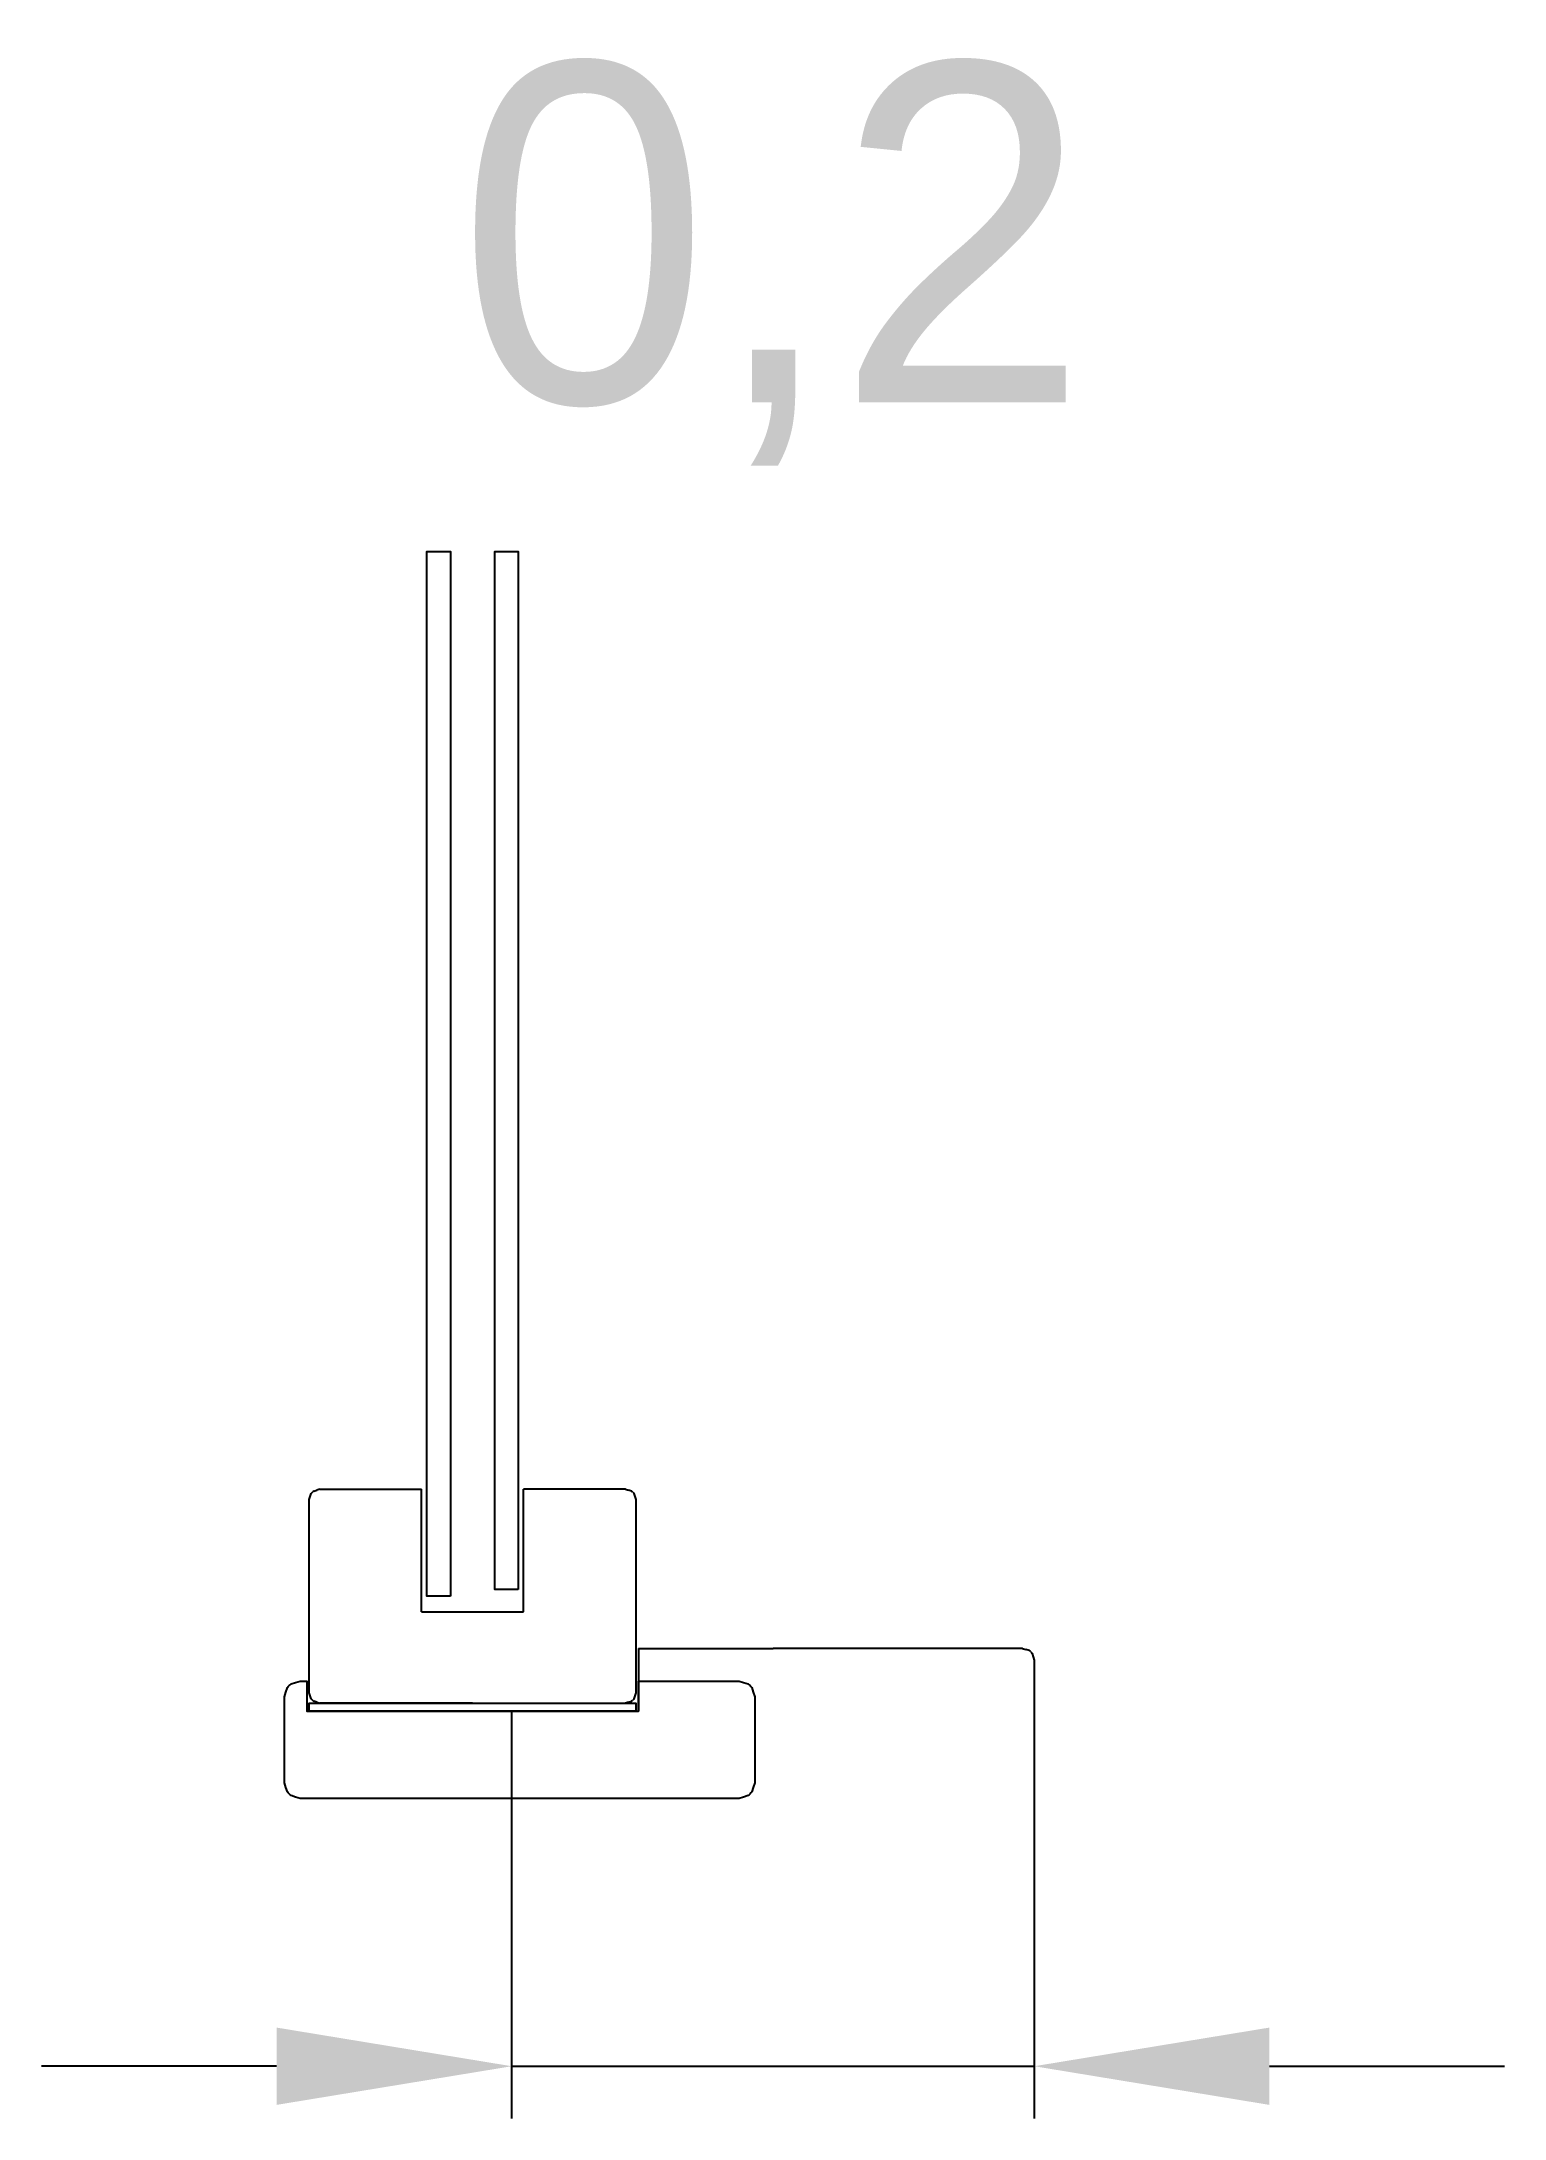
# Model space of a CAD drawing. Header units: metres. Extents: x 1239.7 to 1325.9, y 3.9 to 8.4.
# Drawn here: x 1293.82 to 1294.38, y 3.86 to 4.655 of the extents above; entities outside this region: 3.
import ezdxf

# ---------------------------------------------------------------- set-up
doc = ezdxf.new("R2010")
doc.units = ezdxf.units.M
for name, color, linetype in [('CORTE', 7, 'Continuous'), ('COTAS', 4, 'Continuous'), ('TEXTOS', 7, 'Continuous'), ('VISTA', 8, 'Continuous')]:
    doc.layers.add(name, color=color, linetype=linetype)
doc.dimstyles.get("Standard").update_dxf_attribs({"dimtxt": 2.5, "dimasz": 2.5, "dimexe": 1.25, "dimexo": 0.625, "dimtad": 1, "dimcen": 2.5, "dimazin": 3, "dimtfac": 1, "dimtmove": 0, "dimatfit": 3})

# ---------------------------------------------------------------- blocks, each defined once
blk = doc.blocks.new('_CLOSEDFILLED')
at = {"color": 0, "linetype": 'BYBLOCK'}
blk.add_solid([(-1, 0.1644), (0, 0), (-1, -0.1644)], dxfattribs=at)
blk = doc.blocks.new('*D2')
for p, q in [((1293.91, 3.88), (1293.82, 3.88)), ((1294, 3.88), (1294, 3.88)), ((1294, 3.88), (1294.2, 3.88)), ((1294.2, 3.88), (1294.2, 3.88)), ((1294.29, 3.88), (1294.38, 3.88))]:
    blk.add_line(p, q)
at = {"layer": 'Defpoints'}
for p in [(1294, 3.88), (1294, 3.88), (1294.2, 3.88)]:
    blk.add_point(p, dxfattribs=at)
at = {"layer": 'COTAS', "xscale": 0.09, "yscale": 0.09}
blk.add_blockref('_CLOSEDFILLED', (1294, 3.88), dxfattribs=at)
at = {"layer": 'COTAS', "xscale": 0.09, "yscale": 0.09, "rotation": 180}
blk.add_blockref('_CLOSEDFILLED', (1294.2, 3.88), dxfattribs=at)
at = {"layer": 'COTAS', "insert": (1294.1, 4.57), "char_height": 0.13, "attachment_point": 5}
blk.add_mtext('0,2', dxfattribs=at)
blk = doc.blocks.new('*D1')
for p, q in [((1239.75, 6.84), (1239.66, 6.84)), ((1239.84, 6.84), (1239.84, 6.84)), ((1239.84, 6.84), (1240, 6.84)), ((1240, 6.84), (1240, 6.84)), ((1240.09, 6.84), (1240.18, 6.84))]:
    blk.add_line(p, q)
at = {"layer": 'Defpoints'}
for p in [(1239.84, 6.84), (1239.84, 6.84), (1240, 6.84)]:
    blk.add_point(p, dxfattribs=at)
at = {"layer": 'COTAS', "xscale": 0.09, "yscale": 0.09}
blk.add_blockref('_CLOSEDFILLED', (1239.84, 6.84), dxfattribs=at)
at = {"layer": 'COTAS', "xscale": 0.09, "yscale": 0.09, "rotation": 180}
blk.add_blockref('_CLOSEDFILLED', (1240, 6.84), dxfattribs=at)
at = {"layer": 'COTAS', "insert": (1239.92, 7.53), "char_height": 0.13, "attachment_point": 5}
blk.add_mtext('0,16', dxfattribs=at)

msp = doc.modelspace()

# ---------------------------------------------------------------- linework, layer by layer
at = {"layer": 'CORTE'}
for p, q in [((1294.0485, 4.04), (1294.1, 4.04)), ((1294.0485, 4.04), (1294.0485, 4.016)), ((1294.1955, 4.04), (1294.1, 4.04)), ((1294.1955, 4.04), (1294.1968, 4.03958)), ((1294.19811, 4.03917), (1294.1968, 4.03958)), ((1294.19811, 4.03917), (1294.19839, 4.03893)), ((1294.19868, 4.03868), (1294.19839, 4.03893)), ((1294.19868, 4.03868), (1294.19893, 4.03839)), ((1294.19893, 4.03839), (1294.19917, 4.0381)), ((1294.19917, 4.0381), (1294.19959, 4.0368)), ((1294.19959, 4.0368), (1294.2, 4.0355)), ((1294.2, 4.0355), (1294.2, 3.86)), ((1294, 3.86), (1294, 4.016)), ((1294, 4.016), (1294.0485, 4.016))]:
    msp.add_line(p, q, dxfattribs=at)
at = {"layer": 'VISTA'}
for p, q in [((1293.9225, 4.097), (1293.92287, 4.09816)), ((1293.9225, 4.06), (1293.9225, 4.097)), ((1293.92287, 4.09816), (1293.92324, 4.09932)), ((1293.92324, 4.09932), (1293.92345, 4.09957)), ((1293.92345, 4.09957), (1293.92367, 4.09983)), ((1293.92367, 4.09983), (1293.92393, 4.10004)), ((1293.92418, 4.10026), (1293.92393, 4.10004)), ((1293.92418, 4.10026), (1293.92534, 4.10063)), ((1293.9265, 4.101), (1293.92534, 4.10063)), ((1293.9265, 4.101), (1293.9655, 4.101)), ((1293.9655, 4.054), (1293.9655, 4.101)), ((1294.0435, 4.101), (1294.0045, 4.101)), ((1294.0045, 4.054), (1294.0045, 4.101)), ((1294.0435, 4.101), (1294.04466, 4.10063)), ((1294.04581, 4.10026), (1294.04466, 4.10063)), ((1294.04581, 4.10026), (1294.04607, 4.10004)), ((1294.04633, 4.09983), (1294.04607, 4.10004)), ((1294.04633, 4.09983), (1294.04655, 4.09957)), ((1294.04655, 4.09957), (1294.04676, 4.09932)), ((1294.04676, 4.09932), (1294.04713, 4.09816)), ((1294.04713, 4.09816), (1294.0475, 4.097)), ((1294.0475, 4.097), (1294.0475, 4.06)), ((1293.9225, 4.023), (1293.9225, 4.06)), ((1294.0475, 4.06), (1294.0475, 4.023)), ((1293.9655, 4.054), (1294.0045, 4.054)), ((1293.92287, 4.02184), (1293.9225, 4.023)), ((1293.92324, 4.02068), (1293.92287, 4.02184)), ((1293.92345, 4.02043), (1293.92324, 4.02068)), ((1293.92367, 4.02017), (1293.92345, 4.02043)), ((1293.92393, 4.01995), (1293.92367, 4.02017)), ((1293.92393, 4.01995), (1293.92418, 4.01974)), ((1293.92534, 4.01937), (1293.92418, 4.01974)), ((1293.92534, 4.01937), (1293.9265, 4.019)), ((1293.985, 4.019), (1293.9265, 4.019)), ((1293.985, 4.019), (1294.0435, 4.019)), ((1294.04466, 4.01937), (1294.0435, 4.019)), ((1294.04466, 4.01937), (1294.04581, 4.01974)), ((1294.04607, 4.01995), (1294.04581, 4.01974)), ((1294.04607, 4.01995), (1294.04633, 4.02017)), ((1294.04655, 4.02043), (1294.04633, 4.02017)), ((1294.04676, 4.02068), (1294.04655, 4.02043)), ((1294.04713, 4.02184), (1294.04676, 4.02068)), ((1294.0475, 4.023), (1294.04713, 4.02184))]:
    msp.add_line(p, q, dxfattribs=at)
for points in [[(1239.84, 6.896), (1239.84, 7.036), (1239.8412, 7.036), (1239.8412, 6.8972), (1239.9988, 6.8972), (1239.9988, 7.036), (1240, 7.036), (1240, 6.896), (1239.84, 6.896)], [(1293.9765, 4.06), (1293.972, 4.06), (1293.9675, 4.06), (1293.9675, 4.46), (1293.9765, 4.46), (1293.9765, 4.06)], [(1294.0025, 4.06258), (1293.998, 4.06258), (1293.9935, 4.06258), (1293.9935, 4.46), (1294.0025, 4.46), (1294.0025, 4.06258)], [(1293.91443, 3.98464), (1293.91411, 3.98503), (1293.91355, 3.98676), (1293.913, 3.9885), (1293.913, 4.005), (1293.913, 4.0215), (1293.91355, 4.02324), (1293.91411, 4.02497), (1293.91443, 4.02536), (1293.91476, 4.02574), (1293.91514, 4.02607), (1293.91553, 4.02639), (1293.91726, 4.02695), (1293.919, 4.0275), (1293.9215, 4.0275), (1293.9215, 4.016), (1294.0485, 4.016), (1294.0485, 4.0275), (1294.087, 4.0275), (1294.08874, 4.02695), (1294.09047, 4.02639), (1294.09086, 4.02607), (1294.09124, 4.02574), (1294.09157, 4.02536), (1294.09189, 4.02497), (1294.09245, 4.02324), (1294.093, 4.0215), (1294.093, 4.005), (1294.093, 3.9885), (1294.09245, 3.98676), (1294.09189, 3.98503), (1294.09157, 3.98464), (1294.09124, 3.98426), (1294.09086, 3.98393), (1294.09047, 3.98361), (1294.08874, 3.98305), (1294.087, 3.9825), (1294.003, 3.9825), (1293.919, 3.9825), (1293.91726, 3.98305), (1293.91553, 3.98361), (1293.91514, 3.98393), (1293.91476, 3.98426), (1293.91443, 3.98464)], [(1293.9225, 4.016), (1293.9225, 4.019), (1294.0475, 4.019), (1294.0475, 4.016), (1293.9225, 4.016)]]:
    msp.add_lwpolyline(points, close=True, dxfattribs=at)

# ---------------------------------------------------------------- texts
at = {"layer": 'TEXTOS'}
msp.add_text('BOCA RECEPTORA', height=0.0054, dxfattribs=at).set_placement((1239.93, 7.12))

# ---------------------------------------------------------------- dimensions: what is measured, and where the dimension line sits
at = {"layer": 'COTAS'}
for base, p1, p2, picture, middle in [((1239.84, 6.84), (1239.84, 6.84), (1240, 6.84), '*D1', (1239.92, 7.53)), ((1294, 3.88), (1294, 3.88), (1294.2, 3.88), '*D2', (1294.1, 4.57))]:
    dim = msp.add_linear_dim(base=base, p1=p1, p2=p2, dimstyle='Standard', override={"dimtxt": 0.13, "dimasz": 0.09}, dxfattribs=at)
    dim.commit()
    dim.dimension.update_dxf_attribs({"geometry": picture, "text_midpoint": middle})

doc.saveas('drawing.dxf')
